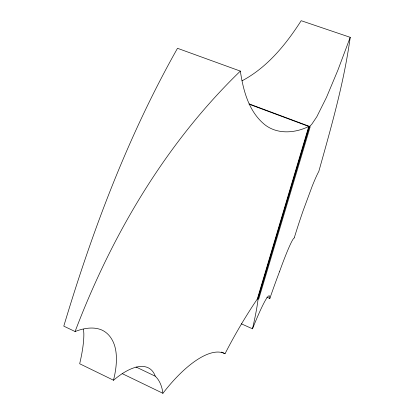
<?xml version="1.0" encoding="UTF-8"?>
<svg xmlns="http://www.w3.org/2000/svg" width="414" height="414" viewBox="0 0 414 414"><rect width="100%" height="100%" fill="white"/><g stroke="black" fill="none" stroke-linecap="round" stroke-linejoin="round"><path stroke-width="0.62" d="M242.024 80.823C267.335 67.41 285.971 44.438 301.175 20.7L350.213 37.327C343.977 82.914 331.153 127.269 318.796 171.484A54.715 3.669 -71.5 0 0 312.228 186.103L303.162 210.602A52.801 3.545 -71.5 0 0 294.256 237.869M221.526 352.081L225.05 353.701A176.576 58.053 -61.5 0 1 257.342 298.96L308.777 126.451C295.296 133.106 278.053 134.571 265.436 125.194C248.98 112.36 243.277 90.826 240.343 71.105L177.502 48.298C128.128 135.663 92.498 230.194 63.787 326.149L75.084 331.531A94.734 44.417 -55.5 0 1 101.942 330.077C109.244 333.415 113.653 340.722 115.335 348.34A91.059 42.714 -55.6 0 1 113.483 380.218L79.674 363.751A90.454 21.28 -67.9 0 0 83.835 333.363L83.509 329.197M241.341 323.82L252.488 328.804A237.465 20.824 -70 0 0 258.124 298.799L309.574 126.425L311.654 124.423L316.788 116.8L326.46 97.425L337.829 70.302L350.213 37.327M75.084 331.531C111.764 234.929 165.735 143.291 240.343 71.105M249.264 103.94L310.226 126.668L258.729 299.053L258.129 298.794M249.037 104.173L309.123 126.58L257.663 299.094L257.342 298.955M266.859 297.185L269.824 298.473A71.105 4.896 -71.2 0 1 279.595 271.47M136.009 366.99L155.188 376.171A106.16 43.951 -56.2 0 1 162.914 393.295A91.877 34.548 -58.7 0 1 225.014 353.763M122.151 373.599L162.909 393.3M113.477 380.316A68.947 29.161 -57.1 0 1 155.234 376.114M252.478 328.84A79.214 5.899 -70.8 0 1 269.824 298.478M279.6 271.455A47.212 3.312 -71.2 0 1 294.23 237.957"/></g></svg>
